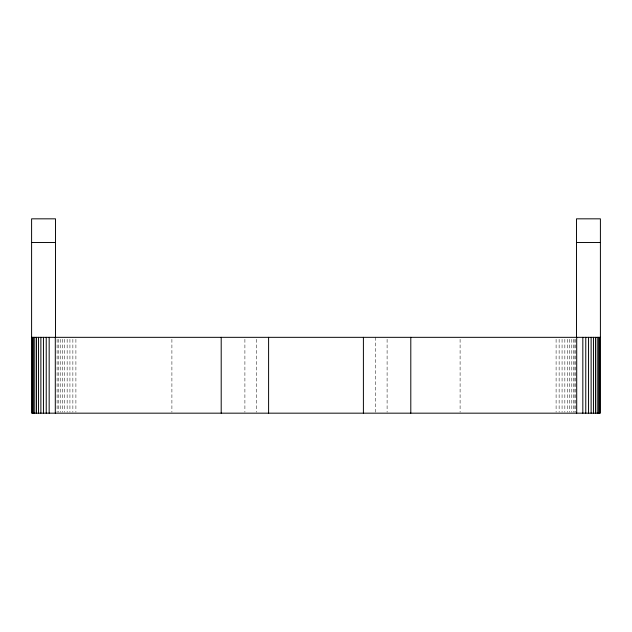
<?xml version="1.0" encoding="UTF-8"?>
<svg xmlns="http://www.w3.org/2000/svg" width="632" height="632" viewBox="0 0 632 632"><rect width="100%" height="100%" fill="white"/><g stroke="black" fill="none" stroke-linecap="round" stroke-linejoin="round"><path stroke-width="0.47" stroke-dasharray="3.16 2.37" d="M575.894 339.297L575.894 412.183M574.899 339.297L574.899 412.183M573.524 339.297L573.524 412.183M571.802 339.297L571.802 412.183M569.756 339.297L569.756 412.183M567.425 339.297L567.425 412.183M564.85 339.297L564.85 412.183M562.069 339.297L562.069 412.183M559.13 339.297L559.13 412.183M556.097 339.297L556.097 412.183M460.096 339.297L460.096 412.183M387.1 339.297L387.1 412.183M375.724 337.33L375.724 412.183M256.276 339.297L256.276 412.183M244.9 339.297L244.9 412.183M171.904 339.297L171.904 412.183M75.903 339.297L75.903 412.183M72.87 339.297L72.87 412.183M69.931 339.297L69.931 412.183M67.15 339.297L67.15 412.183M64.575 339.297L64.575 412.183M62.244 339.297L62.244 412.183M60.198 339.297L60.198 412.183M58.476 339.297L58.476 412.183M57.101 339.297L57.101 412.183"/><path stroke-width="0.95" d="M31.6 242.53L55.505 242.53M576.495 242.53L600.4 242.53M31.6 337.33L600.4 337.33M599.594 337.33L599.594 413.17M598.599 337.33L598.599 413.17M597.224 337.33L597.224 413.17M595.502 337.33L595.502 413.17M593.456 337.33L593.456 413.17M591.125 337.33L591.125 413.17M588.55 337.33L588.55 413.17M585.769 337.33L585.769 413.17M582.83 337.33L582.83 413.17M576.7 337.33L576.7 413.17M576.495 337.33L576.495 218.83L600.4 218.83L600.4 413.17L31.6 413.17L31.6 218.83L55.505 218.83L55.505 337.33M410.8 337.33L410.8 413.17M363.4 337.33L363.4 413.17M268.6 337.33L268.6 413.17M221.2 337.33L221.2 413.17M55.3 337.33L55.3 413.17M49.17 337.33L49.17 413.17M46.231 337.33L46.231 413.17M43.45 337.33L43.45 413.17M40.875 337.33L40.875 413.17M38.544 337.33L38.544 413.17M36.498 337.33L36.498 413.17M34.776 337.33L34.776 413.17M33.401 337.33L33.401 413.17M32.406 337.33L32.406 413.17"/></g></svg>
